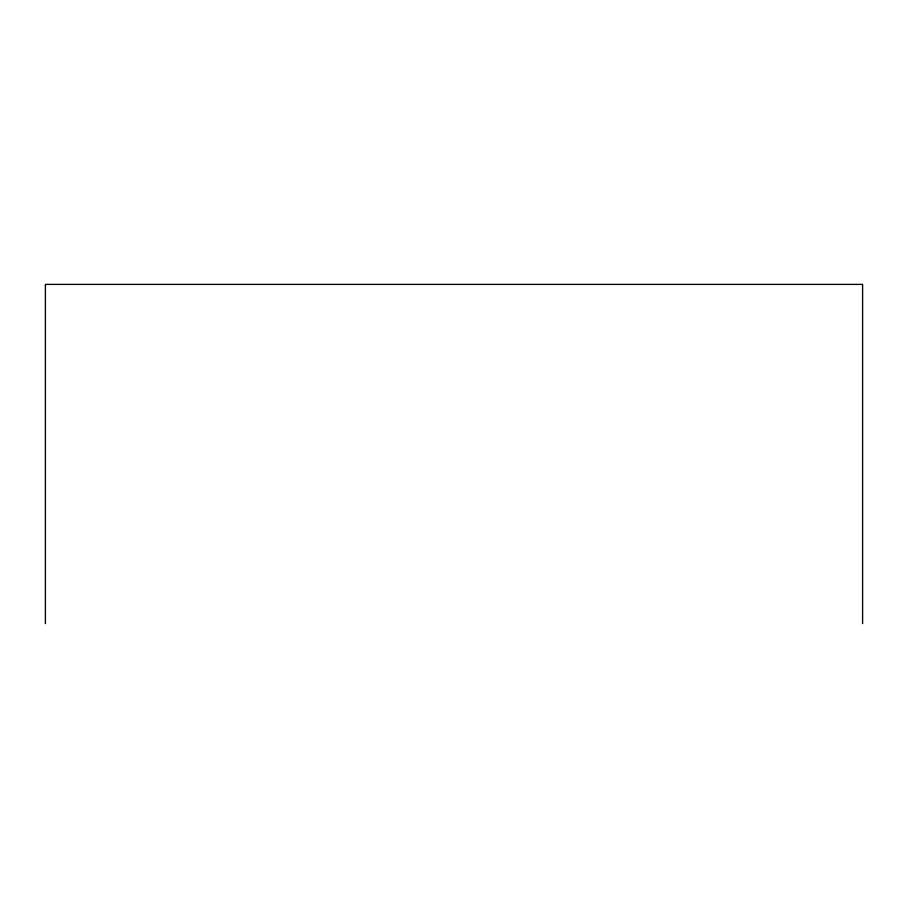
<?xml version="1.0" encoding="UTF-8"?>
<svg xmlns="http://www.w3.org/2000/svg" width="908" height="908" viewBox="0 0 908 908"><rect width="100%" height="100%" fill="white"/><g stroke="black" fill="none" stroke-linecap="round" stroke-linejoin="round"><path stroke-width="1.36" d="M862.6 623.614L862.6 284.386L45.4 284.386L45.4 623.614"/></g></svg>
